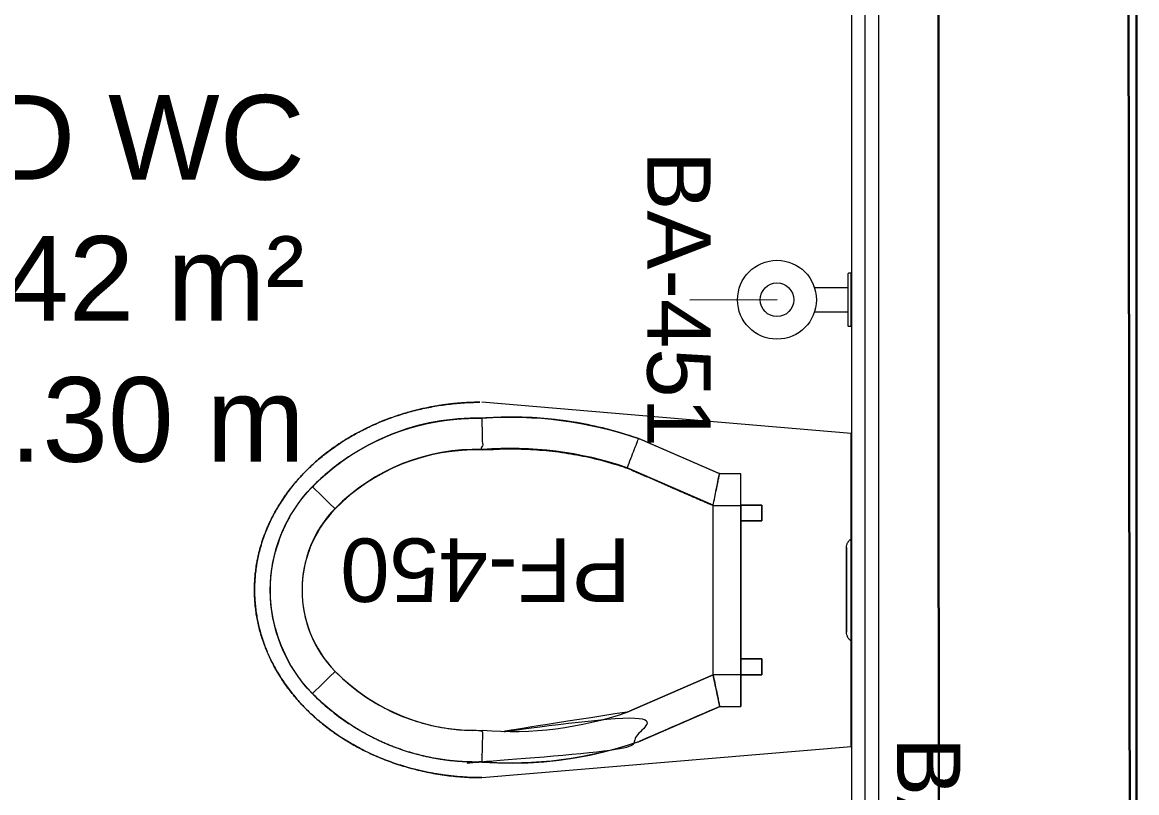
# Model space of a CAD drawing. Header units: centimetres. Extents: x 118932 to 154602, y -32682 to -23521.
# Drawn here: x 138561.7 to 138667.2, y -26536.7 to -26463.9 of the extents above; entities that cross this region are included whole.
import ezdxf

# ---------------------------------------------------------------- set-up
doc = ezdxf.new("R2010")
doc.units = ezdxf.units.CM
doc.header["$LTSCALE"] = 50
doc.header["$MEASUREMENT"] = 0
doc.linetypes.add('ACAD_ISO03W100', pattern=[30, 12, -18])
for name, color, linetype, lineweight, true_color in [('GEN_00_BL_Yazı', 7, 'Continuous', 0, 0x4f5250), ('GEN_00_BL_Ölçü Dış', 7, 'Continuous', 5, 0x766a5e), ('GEN_02_TF_Islak Hacim', 7, 'Continuous', 5, 0x007cb0), ('GEN_02_TF_Kapı', 7, 'Continuous', 9, 0x4a3526), ('GEN_05_ML_Ahşap', 7, 'Continuous', 9, 0x745e3d), ('GEN_05_ML_Alçıpan_giydirme', 7, 'Continuous', 18, 0x7ebab5), ('GEN_06_GR_İnce', 7, 'Continuous', 13, 0xb0b0a9), ('KALACAK DUVARLAR', 7, 'Continuous', 30, 0x005387)]:
    doc.layers.add(name, color=color, linetype=linetype, lineweight=lineweight, true_color=true_color)
doc.styles.add('ARIAL', font='arial.ttf')
doc.styles.add('arial_1_18', font='arial.ttf', dxfattribs={"height": 0.2})
doc.styles.add('Arial_6', font='arial.ttf', dxfattribs={"height": 59.5325})

# ---------------------------------------------------------------- blocks, each defined once
blk = doc.blocks.new('YIKILACAK DUVARLAR LEVEL 0 D BLOK')
at = {"layer": 'KALACAK DUVARLAR', "elevation": 0}
blk.add_lwpolyline([(255.04, -1227.3), (272.9, -1227.28), (273.21, -1433.62), (228.39, -1433.62), (228.39, -1415.62), (255.08, -1415.62)], close=True, dxfattribs=at)
blk = doc.blocks.new('suıte c-d duvarlar')
at = {"layer": 'GEN_05_ML_Alçıpan_giydirme', "elevation": 0}
blk.add_lwpolyline([(899.06, -1125.14), (899.06, -1118.94), (918.25, -1118.94), (918.25, -936.8), (920.75, -936.8), (920.75, -1121.44), (901.56, -1121.44), (901.56, -1125.14)], close=True, dxfattribs=at)
blk.add_lwpolyline([(900.31, -1125.14), (900.31, -1120.19), (919.5, -1120.19), (919.5, -936.8)], dxfattribs=at)
blk = doc.blocks.new('KALACAK DUVALAR LEVEL 0 D BLOK')
at = {"layer": 'KALACAK DUVARLAR', "elevation": 0}
blk.add_lwpolyline([(-1499.5, 199.91), (-1499.52, 872.34), (-1484.52, 872.34), (-1484.52, 841.83), (-1343.94, 841.83), (-1344.27, 772.38), (-1234, 772.38), (-1234, 757.38), (-1484.54, 757.38)], dxfattribs=at)
blk = doc.blocks.new('Escobillero-pared_Tres-Max-tres_13463624 - BA-458 TOILET BRUSH HOLDER-14820998-TYPE J')
at = {"layer": 'GEN_00_BL_Yazı'}
blk.add_line((0, 50), (0, 88.6), dxfattribs=at)
at = {"layer": 'GEN_02_TF_Islak Hacim'}
for p, q in [((-10, 42.3), (-10, 50)), ((-10, 50), (10, 50)), ((10, 50), (-10, 50)), ((-10, 42.3), (-10, 50)), ((10, 50), (10, 42.3)), ((10, 42.3), (10, 50))]:
    blk.add_line(p, q, dxfattribs=at)
for radius in [43.5, 8]:
    blk.add_circle((0, 0), radius, dxfattribs=at)
blk.add_arc((0, 0), 43.5, 103.2903, 76.7097, dxfattribs=at)
at = {"layer": 'GEN_00_BL_Yazı', "insert": (143, 153.2), "char_height": 60, "width": 265.421, "attachment_point": 3, "style": 'Arial_6'}
blk.add_mtext('BA-458', dxfattribs=at)
blk = doc.blocks.new('Accessory-Tissue_Holder-KOHLER-Composed-K-73148 - BA-451 SPARE TP-14820996-TYPE GxL')
at = {"layer": 'GEN_00_BL_Yazı'}
blk.add_line((-52678, -5376.6), (-52678.1, -5294), dxfattribs=at)
at = {"layer": 'GEN_02_TF_Islak Hacim'}
blk.add_lwpolyline([(-52653.4, -5226.7), (-52667.2, -5226.7), (-52688.8, -5226.7), (-52702.6, -5226.7, -0.414214), (-52703.4, -5225.8), (-52703.4, -5224.2), (-52652.6, -5224.2), (-52652.6, -5225.8, -0.414214)], format="xyb", close=True, dxfattribs=at)
for points in [[(-52688.8, -5226.7, 0.414214), (-52689.4, -5227.3), (-52689.4, -5258.6)], [(-52666.5, -5258.6), (-52666.5, -5227.3, 0.414214), (-52667.2, -5226.7)]]:
    blk.add_lwpolyline(points, format="xyb", dxfattribs=at)
for radius in [37.3, 15.9]:
    blk.add_circle((-52678, -5294.1), radius, dxfattribs=at)
at = {"layer": 'GEN_00_BL_Yazı', "insert": (-52538.9, -5356.8), "char_height": 60, "width": 265.421, "attachment_point": 3, "style": 'Arial_6'}
blk.add_mtext('BA-451', dxfattribs=at)
blk = doc.blocks.new('Toilet_wall_hung_6505 - PF-450 TOILET-12873441-TYPE GxL')
at = {"layer": 'GEN_02_TF_Islak Hacim'}
for p, q in [((-91.8, 508.9), (-95.2, 512.3)), ((91.4, 508.9), (94.8, 512.3)), ((-177.5, 355), (-148, 5.5)), ((-177.5, 355), (-148, 5.5)), ((148, 5.5), (177.5, 355)), ((148, 5.5), (177.5, 355)), ((-80.2, 136.2), (-115.5, 217.5)), ((-115.5, 217.5), (-80.2, 136.2)), ((-80.2, 136.2), (-115.5, 217.5)), ((79.8, 136.2), (115.2, 217.5)), ((109.8, 130), (143.1, 206.7)), ((109.8, 130), (143.1, 206.7)), ((-110.2, 130), (-110.2, 110)), ((-110.2, 130), (-110.2, 110)), ((-80.2, 136.2), (79.8, 136.2)), ((-80.2, 110), (-80.2, 136.2)), ((109.8, 110), (109.8, 130)), ((109.8, 110), (109.8, 130)), ((-110.2, 110), (109.8, 110)), ((-80.2, 110), (-110.2, 110)), ((-65.2, 90), (-80.2, 90)), ((80.2, 90), (65.2, 90)), ((-148, 5.5), (148, 5.5))]:
    blk.add_line(p, q, dxfattribs=at)
at = {"layer": 'GEN_02_TF_Islak Hacim', "flags": 128}
blk.add_lwpolyline([(-143.5, 206.7, -0.102893), (-162.7, 355, -0.208147), (-98, 515.2, -0.407287), (97.6, 515.2, -0.208147), (162.3, 355, -0.102893), (143.1, 206.7), (147.7, 220.6), (151.6, 234.8), (155, 249.1), (157.9, 263.5), (160.1, 278), (161.8, 292.6), (162.9, 307.2), (163.3, 321.9), (163.3, 336.6), (162.6, 351.3), (162.3, 355, 0.103003), (146.6, 441.8)], format="xyb", dxfattribs=at)
at = {"layer": 'GEN_02_TF_Islak Hacim'}
for points in [[(76.6, 493.8, 0.195174), (0, 525, 0.196091), (-77, 493.7, 0.210216), (-132.7, 354.3)], [(80.2, 136.2), (115.5, 217.5, 0.103229), (132.7, 354.3, 0.210216), (77, 493.7, 0.198067), (0, 525, 0.198067), (-77, 493.7), (-82.4, 499.3), (-91.8, 508.9)], [(-95.2, 512.3), (-98, 515.2, 0.051366), (-126.3, 481)], [(132.3, 354.3, 0.210348), (76.6, 493.8), (82, 499.3), (91.4, 508.9)], [(125.9, 481, 0.051366), (97.6, 515.2), (94.8, 512.3)]]:
    blk.add_lwpolyline(points, format="xyb", dxfattribs=at)
at = {"layer": 'GEN_02_TF_Islak Hacim', "flags": 128}
blk.add_lwpolyline([(-162.7, 355), (-163.5, 340.3), (-163.8, 325.6), (-163.4, 311), (-162.5, 296.3), (-161, 281.7), (-158.9, 267.1), (-156.2, 252.7), (-152.9, 238.4), (-149.1, 224.2), (-144.7, 210.2), (-143.5, 206.7), (-110.2, 130), (-110.2, 110)], dxfattribs=at)
at = {"layer": 'GEN_02_TF_Islak Hacim'}
for points in [[(-65.2, 110), (-65.2, 90), (-80.2, 90), (-80.2, 110), (-80.2, 90), (-65.2, 90)], [(80.2, 110), (80.2, 90), (65.2, 90), (65.2, 110), (65.2, 90), (80.2, 90)]]:
    blk.add_lwpolyline(points, close=True, dxfattribs=at)
for centre, radius, start, end in [((-0.2, 415), 140, 104.7131, 119.5056), ((-0.2, 415), 140, 60.4414, 75.181), ((-0.2, 415), 110, 45.7018, 134.2982), ((53.7, 360.8), 186.5, 134.5053, 181.9918), ((-54.1, 360.8), 186.5, 358.0082, 45.4947), ((203.5, 326.9), 337.3, 175.3479, 198.9228), ((-203.9, 326.9), 337.3, 341.0772, 4.6521)]:
    blk.add_arc(centre, radius, start, end, dxfattribs=at)
for points, weights, knots in [([(-177.5, 355), (-177.5, 433.7), (-145, 501.8), (-88.7, 541.2), (-32.5, 580.5), (32.5, 580.5), (88.8, 541.2), (145, 501.8), (177.5, 433.7), (177.5, 355), (177.5, 371.1), (174.5, 403.2), (161.3, 449.1), (139.9, 490.2), (111.6, 524.5), (77.7, 550.3), (39.8, 566.4), (13.3, 570), (0, 570), (-13.3, 570), (-39.8, 566.4), (-77.7, 550.3), (-111.6, 524.5), (-139.9, 490.2), (-161.3, 449.1), (-174.5, 403.2), (-177.5, 371.1), (-177.5, 355)], [1, 0.910683602523, 0.910683602523, 1, 0.910683602523, 0.910683602523, 1, 0.910683602523, 0.910683602523, 1, 1, 1, 1, 1, 1, 1, 1, 1, 1, 1, 1, 1, 1, 1, 1, 1, 1, 1], [0, 0, 0, 0, 1.047198, 1.047198, 1.047198, 2.094395, 2.094395, 2.094395, 3.141593, 3.141593, 3.141593, 3.28445, 3.427307, 3.570164, 3.713021, 3.855878, 3.998736, 4.141593, 4.141593, 4.141593, 4.28445, 4.427307, 4.570164, 4.713021, 4.855878, 4.998736, 5.141593, 5.141593, 5.141593, 5.141593]), ([(-115.5, 217.5), (-130.6, 261.6), (-136.4, 307.8), (-132.7, 354.3), (-136.4, 307.8), (-130.6, 261.6), (-115.5, 217.5), (-117.6, 216.7), (-121.8, 215.1), (-129.8, 212), (-137.3, 209.1), (-142.5, 207.1), (-143.5, 206.7), (-143.5, 206.7), (-160.1, 254.4), (-166.6, 304.6), (-162.7, 355), (-162.7, 356.5), (-162.7, 358), (-162.8, 359.6), (-162.7, 362.5), (-162.7, 365.3), (-162.6, 368.2), (-162.5, 371.1), (-162.3, 374), (-162.2, 376.9), (-161.9, 379.7), (-161.6, 382.6), (-161.4, 385.5), (-161, 388.4), (-160.6, 391.2), (-160.2, 394.1), (-159.7, 396.9), (-159.2, 399.8), (-158.7, 402.6), (-158.1, 405.4), (-157.5, 408.2), (-156.8, 411.1), (-156.1, 413.8), (-155.4, 416.6), (-154.7, 419.4), (-153.8, 422.2), (-153, 425), (-152.2, 427.7), (-151.2, 430.4), (-150.3, 433.2), (-149.3, 435.9), (-148.3, 438.6), (-147.2, 441.3), (-146.1, 444), (-145, 446.6), (-143.8, 449.2), (-142.7, 451.9), (-141.4, 454.5), (-140.1, 457.1), (-138.9, 459.7), (-137.5, 462.2), (-136.1, 464.7), (-134.7, 467.3), (-133.3, 469.8), (-131.8, 472.2), (-130.3, 474.7), (-128.8, 477.1), (-127.2, 479.6), (-125.6, 482), (-124, 484.4), (-122.3, 486.7), (-120.6, 489.1), (-118.9, 491.4), (-117.1, 493.6), (-115.4, 495.9), (-113.5, 498.2), (-111.7, 500.4), (-109.8, 502.6), (-107.9, 504.7), (-106, 506.9), (-104, 509), (-102, 511.1), (-100, 513.1), (-98, 515.2), (-97.5, 515.7), (-97, 516.1), (-96.5, 516.6), (-95.1, 517.9), (-93.7, 519.1), (-92.4, 520.4), (-90.9, 521.6), (-89.5, 522.8), (-88.1, 524), (-86.6, 525.1), (-85.1, 526.3), (-83.6, 527.4), (-82.1, 528.5), (-80.6, 529.6), (-79.1, 530.7), (-77.5, 531.7), (-76, 532.7), (-74.4, 533.7), (-72.8, 534.7), (-71.2, 535.6), (-69.6, 536.6), (-67.9, 537.5), (-66.3, 538.4), (-64.7, 539.3), (-63, 540.1), (-61.3, 540.9), (-59.6, 541.7), (-57.9, 542.5), (-56.2, 543.3), (-54.5, 544), (-52.8, 544.7), (-51.1, 545.4), (-49.3, 546.1), (-47.6, 546.7), (-45.8, 547.3), (-44, 548), (-42.3, 548.5), (-40.5, 549.1), (-38.7, 549.6), (-36.9, 550.1), (-35.1, 550.6), (-33.3, 551), (-31.5, 551.4), (-29.6, 551.8), (-27.8, 552.2), (-26, 552.6), (-24.1, 552.9), (-22.3, 553.2), (-20.5, 553.5), (-18.6, 553.8), (-16.8, 554), (-14.9, 554.2), (-13, 554.4), (-11.2, 554.6), (-9.3, 554.7), (-7.5, 554.8), (-5.6, 554.9), (-3.7, 554.9), (-1.9, 555), (0, 555), (0.5, 555), (1.1, 555), (1.6, 555), (3.5, 554.9), (5.4, 554.9), (7.2, 554.8), (9.1, 554.7), (11, 554.5), (12.8, 554.4), (14.7, 554.2), (16.5, 554), (18.4, 553.8), (20.2, 553.5), (22.1, 553.2), (23.9, 552.9), (25.8, 552.5), (27.6, 552.2), (29.4, 551.8), (31.2, 551.4), (33.1, 551), (34.9, 550.5), (36.7, 550), (38.5, 549.5), (40.3, 549), (42, 548.5), (43.8, 547.9), (45.6, 547.3), (47.3, 546.7), (49.1, 546), (50.8, 545.4), (52.6, 544.7), (54.3, 543.9), (56, 543.2), (57.7, 542.4), (59.4, 541.7), (61.1, 540.9), (62.8, 540), (64.4, 539.2), (66.1, 538.3), (67.7, 537.4), (69.3, 536.5), (71, 535.6), (72.5, 534.6), (74.1, 533.6), (75.7, 532.6), (77.3, 531.6), (78.8, 530.5), (80.4, 529.5), (81.9, 528.4), (83.4, 527.3), (84.9, 526.2), (86.3, 525), (87.8, 523.9), (89.3, 522.7), (90.7, 521.5), (92.1, 520.3), (93.5, 519), (94.9, 517.8), (96.2, 516.5), (97.6, 515.2), (98.7, 514.1), (99.7, 513), (100.8, 512), (102.8, 509.9), (104.8, 507.8), (106.7, 505.6), (108.6, 503.5), (110.5, 501.3), (112.4, 499.1), (114.2, 496.8), (116, 494.6), (117.8, 492.3), (119.5, 490), (121.2, 487.7), (122.9, 485.4), (124.5, 483), (126.1, 480.6), (127.8, 478.2), (129.3, 475.7), (130.8, 473.3), (132.3, 470.8), (133.7, 468.3), (135.1, 465.8), (136.6, 463.3), (137.9, 460.7), (139.2, 458.1), (140.5, 455.6), (141.7, 452.9), (142.9, 450.3), (144.1, 447.7), (145.3, 445), (146.4, 442.4), (147.5, 439.7), (148.5, 437), (149.5, 434.3), (150.5, 431.6), (151.4, 428.8), (152.2, 426.1), (153.1, 423.4), (153.9, 420.6), (154.7, 417.8), (155.5, 415), (156.1, 412.2), (156.8, 409.4), (157.5, 406.6), (158, 403.8), (158.6, 400.9), (159.1, 398.1), (159.6, 395.2), (160, 392.4), (160.5, 389.5), (160.8, 386.7), (161.1, 383.8), (161.4, 380.9), (161.7, 378.1), (161.9, 375.2), (162.1, 372.3), (162.2, 369.4), (162.3, 366.5), (162.4, 363.7), (162.3, 360.8), (162.3, 357.9), (162.3, 355)], [1, 0.985941487209, 0.985941487209, 1, 0.985941483871, 0.985941483871, 1, 1, 1, 1, 1, 1, 1, 1, 0.986032014241, 0.986032014241, 1, 1, 1, 1, 1, 1, 1, 1, 1, 1, 1, 1, 1, 1, 1, 1, 1, 1, 1, 1, 1, 1, 1, 1, 1, 1, 1, 1, 1, 1, 1, 1, 1, 1, 1, 1, 1, 1, 1, 1, 1, 1, 1, 1, 1, 1, 1, 1, 1, 1, 1, 1, 1, 1, 1, 1, 1, 1, 1, 1, 1, 1, 1, 1, 1, 1, 1, 1, 1, 1, 1, 1, 1, 1, 1, 1, 1, 1, 1, 1, 1, 1, 1, 1, 1, 1, 1, 1, 1, 1, 1, 1, 1, 1, 1, 1, 1, 1, 1, 1, 1, 1, 1, 1, 1, 1, 1, 1, 1, 1, 1, 1, 1, 1, 1, 1, 1, 1, 1, 1, 1, 1, 1, 1, 1, 1, 1, 1, 1, 1, 1, 1, 1, 1, 1, 1, 1, 1, 1, 1, 1, 1, 1, 1, 1, 1, 1, 1, 1, 1, 1, 1, 1, 1, 1, 1, 1, 1, 1, 1, 1, 1, 1, 1, 1, 1, 1, 1, 1, 1, 1, 1, 1, 1, 1, 1, 1, 1, 1, 1, 1, 1, 1, 1, 1, 1, 1, 1, 1, 1, 1, 1, 1, 1, 1, 1, 1, 1, 1, 1, 1, 1, 1, 1, 1, 1, 1, 1, 1, 1, 1, 1, 1, 1, 1, 1, 1, 1, 1, 1, 1, 1, 1, 1, 1, 1, 1, 1, 1, 1, 1, 1, 1, 1, 1, 1, 1, 1, 1, 1, 1, 1, 1, 1, 1, 1, 1], [0, 0, 0, 0, 0.411459, 0.411459, 0.411459, 0.822918, 0.822918, 0.822918, 0.965775, 1.108632, 1.394346, 1.608632, 1.822918, 1.822918, 1.822918, 2.233045, 2.233045, 2.233045, 3.233045, 3.233045, 3.233045, 4.233045, 4.233045, 4.233045, 5.233045, 5.233045, 5.233045, 6.233045, 6.233045, 6.233045, 7.233045, 7.233045, 7.233045, 8.233045, 8.233045, 8.233045, 9.233045, 9.233045, 9.233045, 10.233045, 10.233045, 10.233045, 11.233045, 11.233045, 11.233045, 12.233045, 12.233045, 12.233045, 13.233045, 13.233045, 13.233045, 14.233045, 14.233045, 14.233045, 15.233045, 15.233045, 15.233045, 16.233045, 16.233045, 16.233045, 17.233045, 17.233045, 17.233045, 18.233045, 18.233045, 18.233045, 19.233045, 19.233045, 19.233045, 20.233045, 20.233045, 20.233045, 21.233045, 21.233045, 21.233045, 22.233045, 22.233045, 22.233045, 23.233045, 23.233045, 23.233045, 24.233045, 24.233045, 24.233045, 25.233045, 25.233045, 25.233045, 26.233045, 26.233045, 26.233045, 27.233045, 27.233045, 27.233045, 28.233045, 28.233045, 28.233045, 29.233045, 29.233045, 29.233045, 30.233045, 30.233045, 30.233045, 31.233045, 31.233045, 31.233045, 32.233045, 32.233045, 32.233045, 33.233045, 33.233045, 33.233045, 34.233045, 34.233045, 34.233045, 35.233045, 35.233045, 35.233045, 36.233045, 36.233045, 36.233045, 37.233045, 37.233045, 37.233045, 38.233045, 38.233045, 38.233045, 39.233045, 39.233045, 39.233045, 40.233045, 40.233045, 40.233045, 41.233045, 41.233045, 41.233045, 42.233045, 42.233045, 42.233045, 43.233045, 43.233045, 43.233045, 44.233045, 44.233045, 44.233045, 45.233045, 45.233045, 45.233045, 46.233045, 46.233045, 46.233045, 47.233045, 47.233045, 47.233045, 48.233045, 48.233045, 48.233045, 49.233045, 49.233045, 49.233045, 50.233045, 50.233045, 50.233045, 51.233045, 51.233045, 51.233045, 52.233045, 52.233045, 52.233045, 53.233045, 53.233045, 53.233045, 54.233045, 54.233045, 54.233045, 55.233045, 55.233045, 55.233045, 56.233045, 56.233045, 56.233045, 57.233045, 57.233045, 57.233045, 58.233045, 58.233045, 58.233045, 59.233045, 59.233045, 59.233045, 60.233045, 60.233045, 60.233045, 61.233045, 61.233045, 61.233045, 62.233045, 62.233045, 62.233045, 63.233045, 63.233045, 63.233045, 64.233045, 64.233045, 64.233045, 65.233045, 65.233045, 65.233045, 66.233045, 66.233045, 66.233045, 67.233045, 67.233045, 67.233045, 68.233045, 68.233045, 68.233045, 69.233045, 69.233045, 69.233045, 70.233045, 70.233045, 70.233045, 71.233045, 71.233045, 71.233045, 72.233045, 72.233045, 72.233045, 73.233045, 73.233045, 73.233045, 74.233045, 74.233045, 74.233045, 75.233045, 75.233045, 75.233045, 76.233045, 76.233045, 76.233045, 77.233045, 77.233045, 77.233045, 78.233045, 78.233045, 78.233045, 79.233045, 79.233045, 79.233045, 80.233045, 80.233045, 80.233045, 81.233045, 81.233045, 81.233045, 82.233045, 82.233045, 82.233045, 83.233045, 83.233045, 83.233045, 84.233045, 84.233045, 84.233045, 84.233045]), ([(-77, 493.8), (-114.8, 456.6), (-134.5, 407.3), (-132.7, 354.3), (-136, 354.4), (-142.7, 354.5), (-152.7, 354.8), (-160.6, 354.9), (-162.7, 355), (-162.7, 355), (-163.1, 369.8), (-162, 384.6), (-159.3, 399.2)], [1, 0.943504881062, 0.943504881062, 1, 1, 1, 1, 1, 1, 1, 0.996491355806, 0.996491355806, 1], [0, 0, 0, 0, 0.8293, 0.8293, 0.8293, 1.043586, 1.257872, 1.543586, 1.8293, 1.8293, 1.8293, 2.034582, 2.034582, 2.034582, 2.034582]), ([(162.3, 355), (166.2, 304.6), (159.7, 254.4), (143.1, 206.7), (132, 181.1), (120.9, 155.6), (109.8, 130), (109.8, 123.3), (109.8, 116.7), (109.8, 110), (99.8, 110), (89.8, 110), (79.8, 110), (79.8, 118.7), (79.8, 127.5), (79.8, 136.2), (91.6, 163.3), (103.4, 190.4), (115.2, 217.5), (130.3, 261.6), (136, 307.8), (132.3, 354.3), (135.6, 354.3), (142.3, 354.5), (152.3, 354.8), (160.2, 354.9), (162.3, 355), (162.3, 355)], [1, 0.986032014241, 0.986032014241, 1, 1, 1, 1, 1, 1, 1, 1, 1, 1, 1, 1, 1, 1, 1, 1, 0.985941483871, 0.985941483871, 1, 1, 1, 1, 1, 1, 1], [0, 0, 0, 0, 0.410127, 0.410127, 0.410127, 1.410127, 1.410127, 1.410127, 2.410127, 2.410127, 2.410127, 3.410127, 3.410127, 3.410127, 4.410127, 4.410127, 4.410127, 5.410127, 5.410127, 5.410127, 5.821586, 5.821586, 5.821586, 6.035872, 6.250158, 6.535872, 6.821586, 6.821586, 6.821586, 6.821586])]:
    blk.add_rational_spline(points, weights, degree=3, knots=knots, dxfattribs=at)
for points, knots in [([(115.2, 217.5), (118.3, 216.3), (124.6, 213.9), (133.9, 210.3), (141.2, 207.4), (143.1, 206.7), (143.1, 206.7)], [-1, -1, -1, -1, -0.785714, -0.571429, -0.285714, 0, 0, 0, 0]), ([(-80.2, 136.2), (-82.8, 135.7), (-88, 134.6), (-95.4, 133.1), (-101.7, 131.8), (-108.1, 130.4), (-110.2, 130), (-110.2, 130), (-121.3, 155.6), (-132.4, 181.1), (-143.5, 206.7), (-132.4, 181.1), (-121.3, 155.6), (-110.2, 130), (-100.2, 132.1), (-90.2, 134.2), (-80.2, 136.2), (-26.9, 136.2), (26.5, 136.2), (79.8, 136.2), (79.8, 127.5), (79.8, 118.7), (79.8, 110), (26.5, 110), (-26.9, 110), (-80.2, 110), (-80.2, 118.7), (-80.2, 127.5), (-80.2, 136.2), (-26.9, 136.2), (26.5, 136.2), (79.8, 136.2), (89.8, 134.2), (99.9, 132.2), (109.9, 130.2)], [0, 0, 0, 0, 0.166667, 0.333333, 0.5, 0.666667, 1, 1, 1, 2, 2, 2, 3, 3, 3, 4, 4, 4, 5, 5, 5, 6, 6, 6, 7, 7, 7, 8, 8, 8, 9, 9, 9, 10, 10, 10, 10]), ([(79.8, 136.2), (82.4, 135.7), (87.7, 134.6), (95, 133.1), (101.3, 131.8), (107.7, 130.4), (109.8, 130), (109.8, 130)], [0, 0, 0, 0, 0.166667, 0.333333, 0.5, 0.666667, 1, 1, 1, 1]), ([(-48.3, 5.5), (-48.2, 5.7), (-47.9, 6.1), (-47.5, 6.6), (-46.9, 7.2), (-46.1, 8), (-45.2, 8.6), (-44.4, 9), (-43.6, 9.3), (-42.2, 9.8), (-40.9, 10), (-40, 10), (-13.3, 10), (13.3, 10), (40, 10), (13.3, 10), (-13.3, 10), (-40, 10), (-13.3, 10), (13.3, 10), (40, 10), (40.9, 10), (42.2, 9.8), (43.8, 9.3), (44.8, 8.8), (45.6, 8.3), (46.3, 7.8), (46.9, 7.2), (47.5, 6.6), (47.9, 6.1), (48.2, 5.7), (48.3, 5.5)], [0, 0, 0, 0, 0.043096, 0.084763, 0.12643, 0.209763, 0.293096, 0.334763, 0.37643, 0.459763, 0.62643, 0.62643, 0.62643, 1.62643, 1.62643, 1.62643, 2.62643, 2.62643, 2.62643, 3.62643, 3.62643, 3.62643, 3.793096, 3.87643, 3.959763, 4.00143, 4.043096, 4.12643, 4.168096, 4.209763, 4.25286, 4.25286, 4.25286, 4.25286])]:
    blk.add_open_spline(points, degree=3, knots=knots, dxfattribs=at)
at = {"layer": 'GEN_00_BL_Yazı', "insert": (49.5, 214), "char_height": 60, "width": 260.709, "attachment_point": 7, "rotation": 90, "style": 'Arial_6'}
blk.add_mtext('PF-450', dxfattribs=at)
blk = doc.blocks.new('LEVEL 0 ISLAK HACİM')
for name, p, xscale, yscale, zscale, rotation in [('Accessory-Tissue_Holder-KOHLER-Composed-K-73148 - BA-451 SPARE TP-14820996-TYPE GxL', (-1193.56, -5351.56, 0), 0.1000000000000001, 0.1000000000000001, 0.1000000000000001, 270), ('Toilet_wall_hung_6505 - PF-450 TOILET-12873441-TYPE GxL', (-1715.39, -111.2, 0), 0.1000000000000006, 0.1000000000000006, 0.1000000000000006, 90), ('Escobillero-pared_Tres-Max-tres_13463624 - BA-458 TOILET BRUSH HOLDER-14820998-TYPE J', (-1720.94, -138.76, 0), 0.1, 0.1, 0.1, 270)]:
    blk.add_blockref(name, p, dxfattribs=dict(xscale=xscale, yscale=yscale, zscale=zscale, rotation=rotation))
blk = doc.blocks.new('RD05-1')
at = {"layer": 'GEN_02_TF_Kapı'}
for p, q in [((4.5, 0), (0, 0)), ((4.5, 0), (4.5, -17)), ((75.2, 0), (4.8, 0)), ((4.8, -5.2), (4.8, 0)), ((11.93, 0), (11.93, -5.2, 0)), ((12.93, 0), (12.93, -5.2, 0)), ((29.3, 0), (29.3, -5.2, 0)), ((30.69, 0), (30.69, -5.2, 0)), ((74.9, 0.14), (74.9, -3)), ((75.2, 0.01), (75.2, -3)), ((75.2, -5.2), (75.2, 0)), ((75.5, 0.01), (75.5, -3)), ((75.5, 0), (75.5, -17)), ((75.5, 0), (80, 0)), ((75.8, 0.14), (75.8, -3)), ((75.2, -0.4), (4.8, -0.4)), ((5.4, -4.8), (5.4, -0.4)), ((74.6, -4.8), (74.6, -0.4)), ((3.8, -2.73), (4.8, -2.06)), ((4.2, -1.47), (4.2, -2.46)), ((4.3, -1.47), (4.2, -1.47)), ((4.8, -2.06), (4.8, -3.11)), ((4.82, -2.1), (5.18, -2.1)), ((75.18, -2.1), (74.82, -2.1)), ((3.8, -2.99), (3.8, -2.73)), ((3.8, -2.99), (4.8, -3.11)), ((4.2, -3.04), (4.2, -3.69)), ((4.82, -2.6), (4.5, -2.26)), ((4.82, -2.6), (4.5, -2.26)), ((4.82, -2.6), (4.5, -3.01)), ((4.8, -2.54), (4.8, -2.12)), ((4.82, -2.54), (4.8, -2.54)), ((4.8, -2.55), (4.82, -2.55)), ((4.8, -2.65), (4.8, -2.55)), ((4.8, -2.65), (4.82, -2.65)), ((4.8, -3.08), (4.8, -2.66)), ((4.82, -2.66), (4.8, -2.66)), ((4.8, -3.11), (4.8, -2.99)), ((4.82, -2.54), (4.82, -2.12)), ((4.82, -2.12), (5.18, -2.12)), ((4.82, -2.45), (4.82, -2.55)), ((4.82, -2.45), (4.93, -2.45)), ((4.82, -2.65), (4.82, -2.55)), ((4.82, -2.65), (4.82, -2.75)), ((4.82, -3.08), (4.82, -2.66)), ((4.82, -2.75), (4.93, -2.75)), ((5.18, -3.08), (4.82, -3.08)), ((5.18, -3.1), (4.82, -3.1)), ((4.93, -2.12), (4.93, -3.08)), ((4.93, -2.45), (4.93, -2.75)), ((5.18, -2.12), (5.18, -3.08)), ((5.2, -2.12), (5.2, -3.08)), ((74.8, -2.12), (74.8, -3.08)), ((74.82, -3.1), (75.18, -3.1)), ((74.9, -3), (75.2, -3)), ((75.07, -2.12), (75.07, -3.08)), ((75.18, -2.45), (75.07, -2.45)), ((75.07, -2.45), (75.07, -2.75)), ((75.18, -2.75), (75.07, -2.75)), ((75.18, -2.6), (75.5, -2.26)), ((75.18, -2.6), (75.5, -2.26)), ((75.18, -2.45), (75.18, -2.55)), ((75.2, -2.55), (75.18, -2.55)), ((75.18, -2.65), (75.18, -2.55)), ((75.18, -2.6), (75.5, -3.01)), ((75.18, -2.65), (75.18, -2.75)), ((75.2, -2.65), (75.18, -2.65)), ((75.2, -2.54), (75.2, -2.12)), ((75.2, -2.65), (75.2, -2.55)), ((75.2, -3.08), (75.2, -2.66)), ((75.5, -3), (75.8, -3)), ((4.2, -3.69), (4.3, -3.69)), ((75.2, -4.8), (4.8, -4.8)), ((75.2, -5.2), (4.8, -5.2)), ((30.59, -5.2), (29.4, -5.2)), ((5.7, -5.4), (4.5, -5.4)), ((5.7, -5.4), (5.7, -17)), ((74.3, -5.4), (74.3, -17)), ((74.3, -5.4), (75.5, -5.4)), ((3.5, -15.5), (3.1, -15.5)), ((3.1, -15.5), (3.1, -17)), ((3.5, -17), (3.5, -15.5)), ((76.5, -17), (76.5, -15.5)), ((76.5, -15.5), (76.9, -15.5)), ((76.9, -15.5), (76.9, -17)), ((5.7, -17), (3.5, -17)), ((74.3, -17), (76.5, -17)), ((76.9, -17), (80, -17))]:
    blk.add_line(p, q, dxfattribs=at)
at = {"layer": 'GEN_02_TF_Kapı', "linetype": 'ACAD_ISO03W100', "ltscale": 0.001}
blk.add_lwpolyline([(75.2, 0), (75.2, 70.4, 0.414214), (4.8, 0)], format="xyb", dxfattribs=at)
at = {"layer": 'GEN_02_TF_Kapı'}
for points in [[(3.5, 0), (-3.5, 0), (-3.5, 1.75), (3.5, 1.75)], [(76.5, 0), (83.5, 0), (83.5, 1.75), (76.5, 1.75)], [(1.5, 0), (0, 0), (0, -17), (1.5, -17)], [(12.03, 0), (11.93, 0), (11.93, -5.2), (12.03, -5.2)], [(11.93, 0), (12.03, 0), (12.03, -5.2), (11.93, -5.2)], [(12.83, -5.2), (12.03, -5.2), (12.03, 0), (12.83, 0)], [(12.83, 0), (12.93, 0), (12.93, -5.2), (12.83, -5.2)], [(12.93, 0), (12.83, 0), (12.83, -5.2), (12.93, -5.2)], [(29, 0), (31, 0), (31, 0.2), (30.6, 0.3), (29.4, 0.3), (29, 0.2)], [(29.4, 0), (29.3, 0), (29.3, -5.2), (29.4, -5.2)], [(29.4, -5.2), (30.6, -5.2), (30.6, 0), (29.4, 0)], [(30.59, 0), (30.69, 0), (30.69, -5.2), (30.59, -5.2)], [(80, 0), (78.5, 0), (78.5, -17), (80, -17)], [(4.3, -3.69), (4.5, -3.69), (4.5, -1.47), (4.3, -1.47)], [(4.8, -3.47), (5, -3.47), (5, -1.55), (4.8, -1.55)], [(13.75, -1.95), (4.9, -1.95), (4.9, -3.47), (13.75, -3.47)], [(13.65, -2.05), (5, -2.05), (5, -3.37), (13.65, -3.37)], [(28.99, -5.4), (30.99, -5.4), (30.99, -5.2), (28.99, -5.2)]]:
    blk.add_lwpolyline(points, close=True, dxfattribs=at)
for points in [[(75.2, -2.54), (75.18, -2.54), (75.18, -2.12), (74.82, -2.12), (74.82, -3.08), (75.18, -3.08), (75.18, -2.66), (75.2, -2.66)], [(3.1, -17), (-3.5, -17), (-3.5, -18.75), (3.5, -18.75), (3.5, -17)], [(76.9, -17), (83.5, -17), (83.5, -18.75), (76.5, -18.75), (76.5, -17)]]:
    blk.add_lwpolyline(points, dxfattribs=at)
blk.add_circle((75.35, 0.8), 0.8, dxfattribs=at)
for centre, start, end in [((4.82, -2.12), 91.5433, 178.4567), ((5.18, -2.12), 1.5433, 88.4567), ((74.82, -2.12), 91.5433, 178.4567), ((75.18, -2.12), 1.5433, 88.4567), ((4.82, -3.08), 181.5433, 268.4567), ((5.18, -3.08), 271.5433, 358.4567), ((74.82, -3.08), 181.5433, 268.4567), ((75.18, -3.08), 271.5433, 358.4567)]:
    blk.add_arc(centre, 0.0206, start, end, dxfattribs=at)
at = {"layer": 'GEN_05_ML_Ahşap'}
blk.add_lwpolyline([(40, -9.81), (40, 33.75)], dxfattribs=at)
blk.add_lwpolyline([(11.2, -29.81), (68.8, -29.81), (68.8, -9.81), (11.2, -9.81)], close=True, dxfattribs=at)
at = {"layer": 'GEN_00_BL_Yazı', "char_height": 12, "attachment_point": 7, "rotation": 90, "style": 'arial_1_18'}
for s, insert in [('\\A1;\\pxt1;80', (38.05, 16.88)), ('\\A1;220', (53.05, 7.12))]:
    blk.add_mtext_dynamic_manual_height_columns(s, width=3542.6897, gutter_width=1875, heights=[387.79], dxfattribs=dict(at, insert=insert))
at = {"layer": 'GEN_00_BL_Yazı', "insert": (14.62, -26.27), "char_height": 12, "attachment_point": 7, "style": 'arial_1_18'}
blk.add_mtext_dynamic_manual_height_columns('\\A1;RD05-1', width=3542.6897, gutter_width=1875, heights=[387.79], dxfattribs=at)
blk = doc.blocks.new('level 0 c blok suite kapılar')
at = {"color": 1, "rotation": 270}
blk.add_blockref('RD05-1', (490.27, -1139.47), dxfattribs=at)
blk = doc.blocks.new('level 0 kapı')
at = {"color": 1}
blk.add_blockref('level 0 c blok suite kapılar', (4072.68, 4419.49, 0), dxfattribs=at)
blk = doc.blocks.new('TEFRISLI MAHAL LEVEL 0 D BLOK')
at = {"layer": 'GEN_00_BL_Yazı', "transparency": 33554687, "insert": (-680.32, -19.25, 0), "char_height": 8, "width": 228.7768, "attachment_point": 9, "style": 'ARIAL'}
blk.add_mtext('SUITE-D WC\\PA: 2.42 m²\\PP: 6.30 m', dxfattribs=at)

msp = doc.modelspace()

# ---------------------------------------------------------------- block references
for name, p in [('YIKILACAK DUVARLAR LEVEL 0 D BLOK', (138393.35, -25150.71, 0)), ('KALACAK DUVALAR LEVEL 0 D BLOK', (140166.67, -27228.34, 0)), ('suıte c-d duvarlar', (137721.97, -25441.19, 0))]:
    msp.add_blockref(name, p)

# ---------------------------------------------------------------- next in the draw order: block references
msp.add_blockref('LEVEL 0 ISLAK HACİM', (140356.1, -26406.37, 0))

# ---------------------------------------------------------------- next in the draw order: block references
at = {"layer": 'GEN_00_BL_Ölçü Dış'}
msp.add_blockref('TEFRISLI MAHAL LEVEL 0 D BLOK', (139268.8, -26486.31), dxfattribs=at)
at = {"layer": 'GEN_06_GR_İnce'}
msp.add_blockref('level 0 kapı', (133944.27, -29665.52), dxfattribs=at)

doc.saveas('drawing.dxf')
